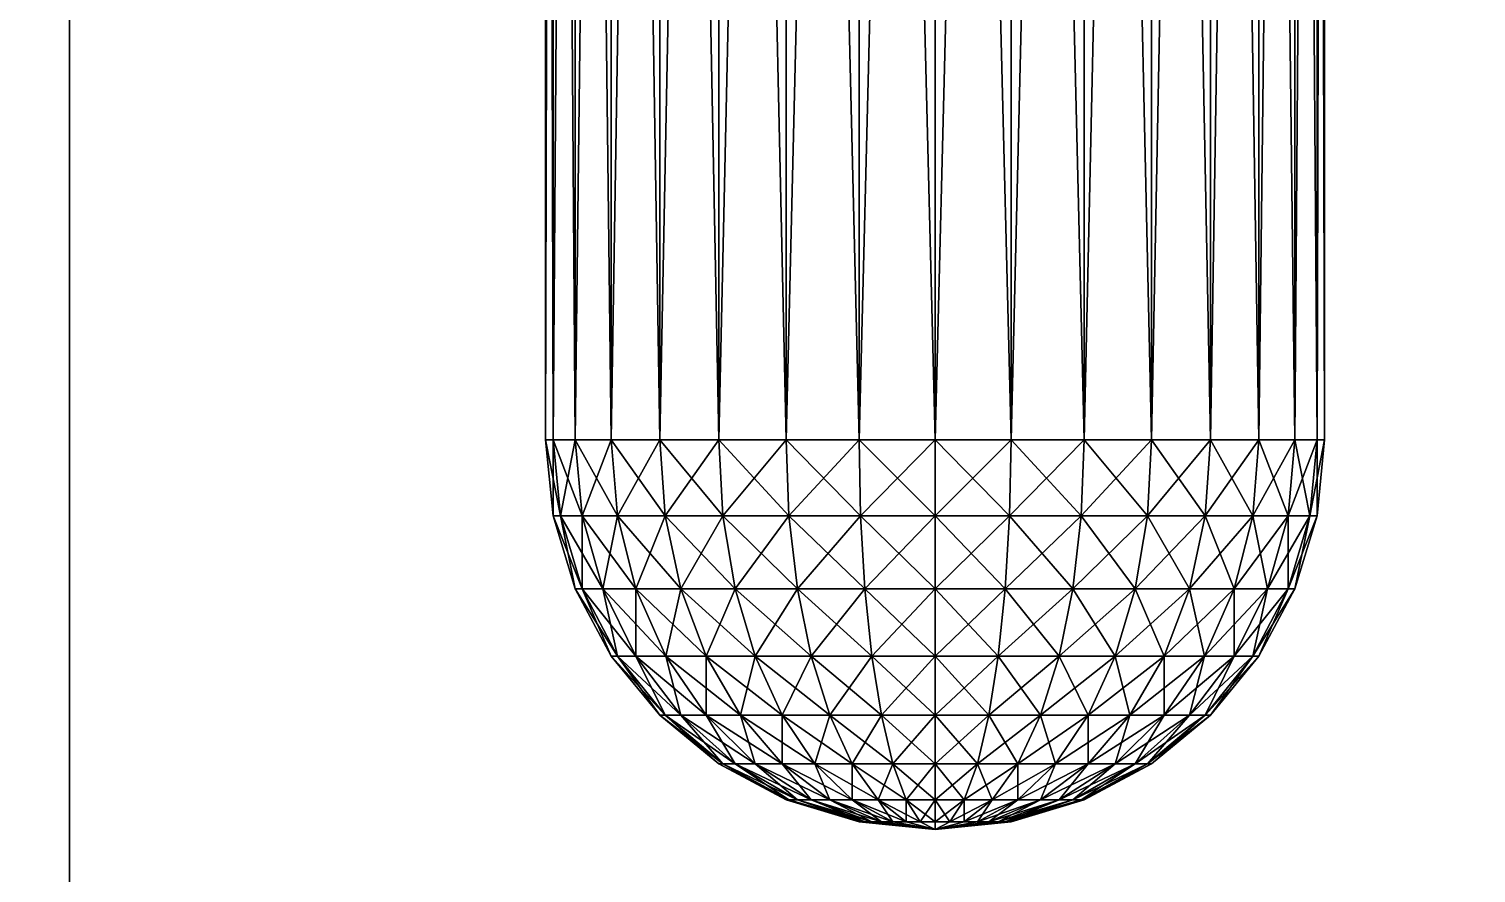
# Model space of a CAD drawing. Header units: millimetres. Extents: x -510 to 550, y -577 to 577.
# Drawn here: x -21.9 to 45, y 140 to 179 of the extents above; entities that cross this region are included whole.
import ezdxf

# ---------------------------------------------------------------- set-up
doc = ezdxf.new("R2010")
doc.units = ezdxf.units.MM
for name, color, linetype, true_color in [('base_visual_0', 7, 'Continuous', 0x5c6b75), ('base_visual_1', 7, 'Continuous', 0x5c6b75), ('base_visual_2', 7, 'Continuous', 0x1f2b36), ('structure_left_rocker_spindle', 7, 'Continuous', 0x5c6b75)]:
    doc.layers.add(name, color=color, linetype=linetype, true_color=true_color)

msp = doc.modelspace()

# ---------------------------------------------------------------- linework, layer by layer
at = {"layer": 'base_visual_0', "true_color": 0x5c6b75}
for points in [[(-85, -190, -160), (125, 190, -160), (125, -190, -160)], [(-85, -190, -160), (-85, 190, -160), (125, 190, -160)], [(-85, -190, -20), (125, -190, -20), (125, 190, -20)], [(-85, -190, -20), (125, 190, -20), (-85, 190, -20)]]:
    msp.add_3dface(points, dxfattribs=at)
at = {"layer": 'base_visual_1', "true_color": 0x5c6b75}
for points in [[(-110, -190, 10), (150, 190, 10), (150, -190, 10)], [(-110, -190, 10), (-110, 190, 10), (150, 190, 10)], [(-110, -190, 80), (150, -190, 80), (150, 190, 80)], [(-110, -190, 80), (150, 190, 80), (-110, 190, 80)]]:
    msp.add_3dface(points, dxfattribs=at)
at = {"layer": 'base_visual_2', "true_color": 0x1f2b36}
for points in [[(-20, -190, 80), (220, 190, 80), (220, -190, 80)], [(-20, -190, 80), (-20, 190, 80), (220, 190, 80)], [(-20, -190, 160), (220, -190, 160), (220, 190, 160)], [(-20, -190, 160), (220, 190, 160), (-20, 190, 160)], [(-20, 190, 80), (-20, -190, 80), (-20, -190, 160)], [(-20, 190, 80), (-20, -190, 160), (-20, 190, 160)]]:
    msp.add_3dface(points, dxfattribs=at)
at = {"layer": 'structure_left_rocker_spindle', "true_color": 0x5c6b75}
for points in [[(2.346, 300, 3.512), (2, 300), (2, 160)], [(2.346, 300, 3.512), (2, 160), (2.346, 160, 3.512)], [(2, 300), (2.346, 300, -3.512), (2.346, 160, -3.512)], [(2, 300), (2.346, 160, -3.512), (2, 160)], [(3.37, 300, 6.888), (2.346, 300, 3.512), (2.346, 160, 3.512)], [(3.37, 300, 6.888), (2.346, 160, 3.512), (3.37, 160, 6.888)], [(2.346, 300, -3.512), (3.37, 300, -6.888), (3.37, 160, -6.888)], [(2.346, 300, -3.512), (3.37, 160, -6.888), (2.346, 160, -3.512)], [(5.034, 300, 10), (3.37, 300, 6.888), (3.37, 160, 6.888)], [(5.034, 300, 10), (3.37, 160, 6.888), (5.034, 160, 10)], [(3.37, 300, -6.888), (5.034, 300, -10), (5.034, 160, -10)], [(3.37, 300, -6.888), (5.034, 160, -10), (3.37, 160, -6.888)], [(7.272, 300, 12.728), (5.034, 300, 10), (5.034, 160, 10)], [(7.272, 300, 12.728), (5.034, 160, 10), (7.272, 160, 12.728)], [(5.034, 300, -10), (7.272, 300, -12.728), (7.272, 160, -12.728)], [(5.034, 300, -10), (7.272, 160, -12.728), (5.034, 160, -10)], [(10, 300, 14.966), (7.272, 300, 12.728), (7.272, 160, 12.728)], [(10, 300, 14.966), (7.272, 160, 12.728), (10, 160, 14.966)], [(7.272, 300, -12.728), (10, 300, -14.966), (10, 160, -14.966)], [(7.272, 300, -12.728), (10, 160, -14.966), (7.272, 160, -12.728)], [(13.112, 300, 16.63), (10, 300, 14.966), (10, 160, 14.966)], [(13.112, 300, 16.63), (10, 160, 14.966), (13.112, 160, 16.63)], [(10, 300, -14.966), (13.112, 300, -16.63), (13.112, 160, -16.63)], [(10, 300, -14.966), (13.112, 160, -16.63), (10, 160, -14.966)], [(16.488, 300, 17.654), (13.112, 300, 16.63), (13.112, 160, 16.63)], [(16.488, 300, 17.654), (13.112, 160, 16.63), (16.488, 160, 17.654)], [(13.112, 300, -16.63), (16.488, 300, -17.654), (16.488, 160, -17.654)], [(13.112, 300, -16.63), (16.488, 160, -17.654), (13.112, 160, -16.63)], [(20, 300, 18), (16.488, 300, 17.654), (16.488, 160, 17.654)], [(20, 300, 18), (16.488, 160, 17.654), (20, 160, 18)], [(16.488, 300, -17.654), (20, 300, -18), (20, 160, -18)], [(16.488, 300, -17.654), (20, 160, -18), (16.488, 160, -17.654)], [(23.512, 300, 17.654), (20, 300, 18), (20, 160, 18)], [(23.512, 300, 17.654), (20, 160, 18), (23.512, 160, 17.654)], [(20, 300, -18), (23.512, 300, -17.654), (23.512, 160, -17.654)], [(20, 300, -18), (23.512, 160, -17.654), (20, 160, -18)], [(26.888, 300, 16.63), (23.512, 300, 17.654), (23.512, 160, 17.654)], [(26.888, 300, 16.63), (23.512, 160, 17.654), (26.888, 160, 16.63)], [(23.512, 300, -17.654), (26.888, 300, -16.63), (26.888, 160, -16.63)], [(23.512, 300, -17.654), (26.888, 160, -16.63), (23.512, 160, -17.654)], [(30, 300, 14.966), (26.888, 300, 16.63), (26.888, 160, 16.63)], [(30, 300, 14.966), (26.888, 160, 16.63), (30, 160, 14.966)], [(26.888, 300, -16.63), (30, 300, -14.966), (30, 160, -14.966)], [(26.888, 300, -16.63), (30, 160, -14.966), (26.888, 160, -16.63)], [(32.728, 300, 12.728), (30, 300, 14.966), (30, 160, 14.966)], [(32.728, 300, 12.728), (30, 160, 14.966), (32.728, 160, 12.728)], [(30, 300, -14.966), (32.728, 300, -12.728), (32.728, 160, -12.728)], [(30, 300, -14.966), (32.728, 160, -12.728), (30, 160, -14.966)], [(34.966, 300, 10), (32.728, 300, 12.728), (32.728, 160, 12.728)], [(34.966, 300, 10), (32.728, 160, 12.728), (34.966, 160, 10)], [(32.728, 300, -12.728), (34.966, 300, -10), (34.966, 160, -10)], [(32.728, 300, -12.728), (34.966, 160, -10), (32.728, 160, -12.728)], [(36.63, 300, 6.888), (34.966, 300, 10), (34.966, 160, 10)], [(36.63, 300, 6.888), (34.966, 160, 10), (36.63, 160, 6.888)], [(34.966, 300, -10), (36.63, 300, -6.888), (36.63, 160, -6.888)], [(34.966, 300, -10), (36.63, 160, -6.888), (34.966, 160, -10)], [(37.654, 300, 3.512), (36.63, 300, 6.888), (36.63, 160, 6.888)], [(37.654, 300, 3.512), (36.63, 160, 6.888), (37.654, 160, 3.512)], [(36.63, 300, -6.888), (37.654, 300, -3.512), (37.654, 160, -3.512)], [(36.63, 300, -6.888), (37.654, 160, -3.512), (36.63, 160, -6.888)], [(38, 300), (37.654, 300, 3.512), (37.654, 160, 3.512)], [(38, 300), (37.654, 160, 3.512), (38, 160)], [(37.654, 300, -3.512), (38, 300), (38, 160)], [(37.654, 300, -3.512), (38, 160), (37.654, 160, -3.512)], [(2.346, 160, 3.512), (2, 160), (2.346, 156.488)], [(2, 160), (2.346, 160, -3.512), (2.685, 156.488, -3.444)], [(2, 160), (2.685, 156.488, -3.444), (2.346, 156.488)], [(3.37, 160, 6.888), (2.346, 160, 3.512), (2.685, 156.488, 3.444)], [(2.346, 160, 3.512), (2.346, 156.488), (2.685, 156.488, 3.444)], [(2.346, 160, -3.512), (3.37, 160, -6.888), (3.69, 156.488, -6.756)], [(2.346, 160, -3.512), (3.69, 156.488, -6.756), (2.685, 156.488, -3.444)], [(3.37, 160, 6.888), (2.685, 156.488, 3.444), (3.69, 156.488, 6.756)], [(5.034, 160, 10), (3.37, 160, 6.888), (3.69, 156.488, 6.756)], [(3.37, 160, -6.888), (5.034, 160, -10), (5.321, 156.488, -9.808)], [(3.37, 160, -6.888), (5.321, 156.488, -9.808), (3.69, 156.488, -6.756)], [(5.034, 160, 10), (3.69, 156.488, 6.756), (5.321, 156.488, 9.808)], [(7.272, 160, 12.728), (5.034, 160, 10), (5.321, 156.488, 9.808)], [(5.034, 160, -10), (7.272, 160, -12.728), (7.517, 156.488, -12.483)], [(5.034, 160, -10), (7.517, 156.488, -12.483), (5.321, 156.488, -9.808)], [(7.272, 160, 12.728), (5.321, 156.488, 9.808), (7.517, 156.488, 12.483)], [(10, 160, 14.966), (7.272, 160, 12.728), (7.517, 156.488, 12.483)], [(7.272, 160, -12.728), (10, 160, -14.966), (10.192, 156.488, -14.679)], [(7.272, 160, -12.728), (10.192, 156.488, -14.679), (7.517, 156.488, -12.483)], [(10, 160, 14.966), (7.517, 156.488, 12.483), (10.192, 156.488, 14.679)], [(13.112, 160, 16.63), (10, 160, 14.966), (10.192, 156.488, 14.679)], [(10, 160, -14.966), (13.112, 160, -16.63), (13.244, 156.488, -16.31)], [(10, 160, -14.966), (13.244, 156.488, -16.31), (10.192, 156.488, -14.679)], [(13.112, 160, 16.63), (10.192, 156.488, 14.679), (13.244, 156.488, 16.31)], [(16.488, 160, 17.654), (13.112, 160, 16.63), (13.244, 156.488, 16.31)], [(13.112, 160, -16.63), (16.488, 160, -17.654), (16.556, 156.488, -17.315)], [(13.112, 160, -16.63), (16.556, 156.488, -17.315), (13.244, 156.488, -16.31)], [(16.488, 160, 17.654), (13.244, 156.488, 16.31), (16.556, 156.488, 17.315)], [(20, 160, 18), (16.488, 160, 17.654), (16.556, 156.488, 17.315)], [(16.488, 160, -17.654), (20, 160, -18), (20, 156.488, -17.654)], [(16.488, 160, -17.654), (20, 156.488, -17.654), (16.556, 156.488, -17.315)], [(20, 160, 18), (16.556, 156.488, 17.315), (20, 156.488, 17.654)], [(23.512, 160, 17.654), (20, 160, 18), (20, 156.488, 17.654)], [(23.512, 160, 17.654), (20, 156.488, 17.654), (23.444, 156.488, 17.315)], [(20, 160, -18), (23.512, 160, -17.654), (23.444, 156.488, -17.315)], [(20, 160, -18), (23.444, 156.488, -17.315), (20, 156.488, -17.654)], [(26.888, 160, 16.63), (23.512, 160, 17.654), (23.444, 156.488, 17.315)], [(26.888, 160, 16.63), (23.444, 156.488, 17.315), (26.756, 156.488, 16.31)], [(23.512, 160, -17.654), (26.756, 156.488, -16.31), (23.444, 156.488, -17.315)], [(23.512, 160, -17.654), (26.888, 160, -16.63), (26.756, 156.488, -16.31)], [(30, 160, 14.966), (26.888, 160, 16.63), (26.756, 156.488, 16.31)], [(30, 160, 14.966), (26.756, 156.488, 16.31), (29.808, 156.488, 14.679)], [(26.888, 160, -16.63), (29.808, 156.488, -14.679), (26.756, 156.488, -16.31)], [(26.888, 160, -16.63), (30, 160, -14.966), (29.808, 156.488, -14.679)], [(32.728, 160, 12.728), (30, 160, 14.966), (29.808, 156.488, 14.679)], [(32.728, 160, 12.728), (29.808, 156.488, 14.679), (32.483, 156.488, 12.483)], [(30, 160, -14.966), (32.483, 156.488, -12.483), (29.808, 156.488, -14.679)], [(30, 160, -14.966), (32.728, 160, -12.728), (32.483, 156.488, -12.483)], [(34.966, 160, 10), (32.728, 160, 12.728), (32.483, 156.488, 12.483)], [(34.966, 160, 10), (32.483, 156.488, 12.483), (34.679, 156.488, 9.808)], [(32.728, 160, -12.728), (34.679, 156.488, -9.808), (32.483, 156.488, -12.483)], [(32.728, 160, -12.728), (34.966, 160, -10), (34.679, 156.488, -9.808)], [(36.63, 160, 6.888), (34.966, 160, 10), (34.679, 156.488, 9.808)], [(36.63, 160, 6.888), (34.679, 156.488, 9.808), (36.31, 156.488, 6.756)], [(34.966, 160, -10), (36.31, 156.488, -6.756), (34.679, 156.488, -9.808)], [(34.966, 160, -10), (36.63, 160, -6.888), (36.31, 156.488, -6.756)], [(37.654, 160, 3.512), (36.63, 160, 6.888), (36.31, 156.488, 6.756)], [(37.654, 160, 3.512), (36.31, 156.488, 6.756), (37.315, 156.488, 3.444)], [(36.63, 160, -6.888), (37.315, 156.488, -3.444), (36.31, 156.488, -6.756)], [(36.63, 160, -6.888), (37.654, 160, -3.512), (37.315, 156.488, -3.444)], [(38, 160), (37.654, 160, 3.512), (37.315, 156.488, 3.444)], [(38, 160), (37.315, 156.488, 3.444), (37.654, 156.488)], [(37.654, 160, -3.512), (37.654, 156.488), (37.315, 156.488, -3.444)], [(37.654, 160, -3.512), (38, 160), (37.654, 156.488)], [(2.685, 156.488, 3.444), (2.346, 156.488), (3.37, 153.112)], [(2.346, 156.488), (2.685, 156.488, -3.444), (3.69, 153.112, -3.244)], [(2.346, 156.488), (3.69, 153.112, -3.244), (3.37, 153.112)], [(3.69, 156.488, 6.756), (2.685, 156.488, 3.444), (3.69, 153.112, 3.244)], [(2.685, 156.488, 3.444), (3.37, 153.112), (3.69, 153.112, 3.244)], [(2.685, 156.488, -3.444), (3.69, 156.488, -6.756), (4.636, 153.112, -6.364)], [(2.685, 156.488, -3.444), (4.636, 153.112, -6.364), (3.69, 153.112, -3.244)], [(5.321, 156.488, 9.808), (3.69, 156.488, 6.756), (4.636, 153.112, 6.364)], [(3.69, 156.488, 6.756), (3.69, 153.112, 3.244), (4.636, 153.112, 6.364)], [(3.69, 156.488, -6.756), (5.321, 156.488, -9.808), (6.173, 153.112, -9.239)], [(3.69, 156.488, -6.756), (6.173, 153.112, -9.239), (4.636, 153.112, -6.364)], [(5.321, 156.488, 9.808), (4.636, 153.112, 6.364), (6.173, 153.112, 9.239)], [(7.517, 156.488, 12.483), (5.321, 156.488, 9.808), (6.173, 153.112, 9.239)], [(5.321, 156.488, -9.808), (7.517, 156.488, -12.483), (8.241, 153.112, -11.759)], [(5.321, 156.488, -9.808), (8.241, 153.112, -11.759), (6.173, 153.112, -9.239)], [(7.517, 156.488, 12.483), (6.173, 153.112, 9.239), (8.241, 153.112, 11.759)], [(10.192, 156.488, 14.679), (7.517, 156.488, 12.483), (8.241, 153.112, 11.759)], [(7.517, 156.488, -12.483), (10.192, 156.488, -14.679), (10.761, 153.112, -13.827)], [(7.517, 156.488, -12.483), (10.761, 153.112, -13.827), (8.241, 153.112, -11.759)], [(10.192, 156.488, 14.679), (8.241, 153.112, 11.759), (10.761, 153.112, 13.827)], [(13.244, 156.488, 16.31), (10.192, 156.488, 14.679), (10.761, 153.112, 13.827)], [(10.192, 156.488, -14.679), (13.244, 156.488, -16.31), (13.636, 153.112, -15.364)], [(10.192, 156.488, -14.679), (13.636, 153.112, -15.364), (10.761, 153.112, -13.827)], [(13.244, 156.488, 16.31), (10.761, 153.112, 13.827), (13.636, 153.112, 15.364)], [(16.556, 156.488, 17.315), (13.244, 156.488, 16.31), (13.636, 153.112, 15.364)], [(13.244, 156.488, -16.31), (16.556, 156.488, -17.315), (16.756, 153.112, -16.31)], [(13.244, 156.488, -16.31), (16.756, 153.112, -16.31), (13.636, 153.112, -15.364)], [(16.556, 156.488, 17.315), (13.636, 153.112, 15.364), (16.756, 153.112, 16.31)], [(20, 156.488, 17.654), (16.556, 156.488, 17.315), (16.756, 153.112, 16.31)], [(16.556, 156.488, -17.315), (20, 156.488, -17.654), (20, 153.112, -16.63)], [(16.556, 156.488, -17.315), (20, 153.112, -16.63), (16.756, 153.112, -16.31)], [(20, 156.488, 17.654), (16.756, 153.112, 16.31), (20, 153.112, 16.63)], [(23.444, 156.488, 17.315), (20, 156.488, 17.654), (20, 153.112, 16.63)], [(23.444, 156.488, 17.315), (20, 153.112, 16.63), (23.244, 153.112, 16.31)], [(20, 156.488, -17.654), (23.444, 156.488, -17.315), (23.244, 153.112, -16.31)], [(20, 156.488, -17.654), (23.244, 153.112, -16.31), (20, 153.112, -16.63)], [(26.756, 156.488, 16.31), (23.444, 156.488, 17.315), (23.244, 153.112, 16.31)], [(26.756, 156.488, 16.31), (23.244, 153.112, 16.31), (26.364, 153.112, 15.364)], [(23.444, 156.488, -17.315), (26.364, 153.112, -15.364), (23.244, 153.112, -16.31)], [(23.444, 156.488, -17.315), (26.756, 156.488, -16.31), (26.364, 153.112, -15.364)], [(29.808, 156.488, 14.679), (26.756, 156.488, 16.31), (26.364, 153.112, 15.364)], [(29.808, 156.488, 14.679), (26.364, 153.112, 15.364), (29.239, 153.112, 13.827)], [(26.756, 156.488, -16.31), (29.239, 153.112, -13.827), (26.364, 153.112, -15.364)], [(26.756, 156.488, -16.31), (29.808, 156.488, -14.679), (29.239, 153.112, -13.827)], [(32.483, 156.488, 12.483), (29.808, 156.488, 14.679), (29.239, 153.112, 13.827)], [(32.483, 156.488, 12.483), (29.239, 153.112, 13.827), (31.759, 153.112, 11.759)], [(29.808, 156.488, -14.679), (31.759, 153.112, -11.759), (29.239, 153.112, -13.827)], [(29.808, 156.488, -14.679), (32.483, 156.488, -12.483), (31.759, 153.112, -11.759)], [(34.679, 156.488, 9.808), (32.483, 156.488, 12.483), (31.759, 153.112, 11.759)], [(34.679, 156.488, 9.808), (31.759, 153.112, 11.759), (33.827, 153.112, 9.239)], [(32.483, 156.488, -12.483), (33.827, 153.112, -9.239), (31.759, 153.112, -11.759)], [(32.483, 156.488, -12.483), (34.679, 156.488, -9.808), (33.827, 153.112, -9.239)], [(36.31, 156.488, 6.756), (34.679, 156.488, 9.808), (33.827, 153.112, 9.239)], [(36.31, 156.488, 6.756), (33.827, 153.112, 9.239), (35.364, 153.112, 6.364)], [(34.679, 156.488, -9.808), (35.364, 153.112, -6.364), (33.827, 153.112, -9.239)], [(34.679, 156.488, -9.808), (36.31, 156.488, -6.756), (35.364, 153.112, -6.364)], [(37.315, 156.488, 3.444), (36.31, 156.488, 6.756), (35.364, 153.112, 6.364)], [(37.315, 156.488, 3.444), (35.364, 153.112, 6.364), (36.31, 153.112, 3.244)], [(36.31, 156.488, -6.756), (36.31, 153.112, -3.244), (35.364, 153.112, -6.364)], [(37.654, 156.488), (37.315, 156.488, 3.444), (36.31, 153.112, 3.244)], [(37.654, 156.488), (36.31, 153.112, 3.244), (36.63, 153.112)], [(36.31, 156.488, -6.756), (37.315, 156.488, -3.444), (36.31, 153.112, -3.244)], [(37.315, 156.488, -3.444), (36.63, 153.112), (36.31, 153.112, -3.244)], [(37.315, 156.488, -3.444), (37.654, 156.488), (36.63, 153.112)], [(3.69, 153.112, 3.244), (3.37, 153.112), (5.034, 150)], [(3.37, 153.112), (3.69, 153.112, -3.244), (5.321, 150, -2.92)], [(3.37, 153.112), (5.321, 150, -2.92), (5.034, 150)], [(4.636, 153.112, 6.364), (3.69, 153.112, 3.244), (5.321, 150, 2.92)], [(3.69, 153.112, 3.244), (5.034, 150), (5.321, 150, 2.92)], [(3.69, 153.112, -3.244), (4.636, 153.112, -6.364), (6.173, 150, -5.727)], [(3.69, 153.112, -3.244), (6.173, 150, -5.727), (5.321, 150, -2.92)], [(6.173, 153.112, 9.239), (4.636, 153.112, 6.364), (6.173, 150, 5.727)], [(4.636, 153.112, 6.364), (5.321, 150, 2.92), (6.173, 150, 5.727)], [(4.636, 153.112, -6.364), (6.173, 153.112, -9.239), (7.556, 150, -8.315)], [(4.636, 153.112, -6.364), (7.556, 150, -8.315), (6.173, 150, -5.727)], [(8.241, 153.112, 11.759), (6.173, 153.112, 9.239), (7.556, 150, 8.315)], [(6.173, 153.112, 9.239), (6.173, 150, 5.727), (7.556, 150, 8.315)], [(6.173, 153.112, -9.239), (8.241, 153.112, -11.759), (9.417, 150, -10.583)], [(6.173, 153.112, -9.239), (9.417, 150, -10.583), (7.556, 150, -8.315)], [(8.241, 153.112, 11.759), (7.556, 150, 8.315), (9.417, 150, 10.583)], [(10.761, 153.112, 13.827), (8.241, 153.112, 11.759), (9.417, 150, 10.583)], [(8.241, 153.112, -11.759), (10.761, 153.112, -13.827), (11.685, 150, -12.444)], [(8.241, 153.112, -11.759), (11.685, 150, -12.444), (9.417, 150, -10.583)], [(10.761, 153.112, 13.827), (9.417, 150, 10.583), (11.685, 150, 12.444)], [(13.636, 153.112, 15.364), (10.761, 153.112, 13.827), (11.685, 150, 12.444)], [(10.761, 153.112, -13.827), (13.636, 153.112, -15.364), (14.273, 150, -13.827)], [(10.761, 153.112, -13.827), (14.273, 150, -13.827), (11.685, 150, -12.444)], [(13.636, 153.112, 15.364), (11.685, 150, 12.444), (14.273, 150, 13.827)], [(16.756, 153.112, 16.31), (13.636, 153.112, 15.364), (14.273, 150, 13.827)], [(13.636, 153.112, -15.364), (16.756, 153.112, -16.31), (17.08, 150, -14.679)], [(13.636, 153.112, -15.364), (17.08, 150, -14.679), (14.273, 150, -13.827)], [(16.756, 153.112, 16.31), (14.273, 150, 13.827), (17.08, 150, 14.679)], [(20, 153.112, 16.63), (16.756, 153.112, 16.31), (17.08, 150, 14.679)], [(16.756, 153.112, -16.31), (20, 153.112, -16.63), (20, 150, -14.966)], [(16.756, 153.112, -16.31), (20, 150, -14.966), (17.08, 150, -14.679)], [(20, 153.112, 16.63), (17.08, 150, 14.679), (20, 150, 14.966)], [(23.244, 153.112, 16.31), (20, 153.112, 16.63), (20, 150, 14.966)], [(23.244, 153.112, 16.31), (20, 150, 14.966), (22.92, 150, 14.679)], [(20, 153.112, -16.63), (23.244, 153.112, -16.31), (22.92, 150, -14.679)], [(20, 153.112, -16.63), (22.92, 150, -14.679), (20, 150, -14.966)], [(26.364, 153.112, 15.364), (23.244, 153.112, 16.31), (22.92, 150, 14.679)], [(26.364, 153.112, 15.364), (22.92, 150, 14.679), (25.727, 150, 13.827)], [(23.244, 153.112, -16.31), (25.727, 150, -13.827), (22.92, 150, -14.679)], [(23.244, 153.112, -16.31), (26.364, 153.112, -15.364), (25.727, 150, -13.827)], [(29.239, 153.112, 13.827), (26.364, 153.112, 15.364), (25.727, 150, 13.827)], [(29.239, 153.112, 13.827), (25.727, 150, 13.827), (28.315, 150, 12.444)], [(26.364, 153.112, -15.364), (28.315, 150, -12.444), (25.727, 150, -13.827)], [(26.364, 153.112, -15.364), (29.239, 153.112, -13.827), (28.315, 150, -12.444)], [(31.759, 153.112, 11.759), (29.239, 153.112, 13.827), (28.315, 150, 12.444)], [(31.759, 153.112, 11.759), (28.315, 150, 12.444), (30.583, 150, 10.583)], [(29.239, 153.112, -13.827), (30.583, 150, -10.583), (28.315, 150, -12.444)], [(29.239, 153.112, -13.827), (31.759, 153.112, -11.759), (30.583, 150, -10.583)], [(33.827, 153.112, 9.239), (31.759, 153.112, 11.759), (30.583, 150, 10.583)], [(33.827, 153.112, 9.239), (30.583, 150, 10.583), (32.444, 150, 8.315)], [(31.759, 153.112, -11.759), (32.444, 150, -8.315), (30.583, 150, -10.583)], [(31.759, 153.112, -11.759), (33.827, 153.112, -9.239), (32.444, 150, -8.315)], [(35.364, 153.112, 6.364), (33.827, 153.112, 9.239), (32.444, 150, 8.315)], [(35.364, 153.112, 6.364), (32.444, 150, 8.315), (33.827, 150, 5.727)], [(33.827, 153.112, -9.239), (33.827, 150, -5.727), (32.444, 150, -8.315)], [(36.31, 153.112, 3.244), (35.364, 153.112, 6.364), (33.827, 150, 5.727)], [(36.31, 153.112, 3.244), (33.827, 150, 5.727), (34.679, 150, 2.92)], [(33.827, 153.112, -9.239), (35.364, 153.112, -6.364), (33.827, 150, -5.727)], [(35.364, 153.112, -6.364), (34.679, 150, -2.92), (33.827, 150, -5.727)], [(36.63, 153.112), (36.31, 153.112, 3.244), (34.679, 150, 2.92)], [(36.63, 153.112), (34.679, 150, 2.92), (34.966, 150)], [(35.364, 153.112, -6.364), (36.31, 153.112, -3.244), (34.679, 150, -2.92)], [(36.31, 153.112, -3.244), (34.966, 150), (34.679, 150, -2.92)], [(36.31, 153.112, -3.244), (36.63, 153.112), (34.966, 150)], [(5.321, 150, 2.92), (5.034, 150), (7.272, 147.272)], [(5.034, 150), (5.321, 150, -2.92), (7.517, 147.272, -2.483)], [(5.034, 150), (7.517, 147.272, -2.483), (7.272, 147.272)], [(6.173, 150, 5.727), (5.321, 150, 2.92), (7.517, 147.272, 2.483)], [(5.321, 150, 2.92), (7.272, 147.272), (7.517, 147.272, 2.483)], [(5.321, 150, -2.92), (6.173, 150, -5.727), (8.241, 147.272, -4.871)], [(5.321, 150, -2.92), (8.241, 147.272, -4.871), (7.517, 147.272, -2.483)], [(7.556, 150, 8.315), (6.173, 150, 5.727), (8.241, 147.272, 4.871)], [(6.173, 150, 5.727), (7.517, 147.272, 2.483), (8.241, 147.272, 4.871)], [(6.173, 150, -5.727), (7.556, 150, -8.315), (9.417, 147.272, -7.071)], [(6.173, 150, -5.727), (9.417, 147.272, -7.071), (8.241, 147.272, -4.871)], [(9.417, 150, 10.583), (7.556, 150, 8.315), (9.417, 147.272, 7.071)], [(7.556, 150, 8.315), (8.241, 147.272, 4.871), (9.417, 147.272, 7.071)], [(7.556, 150, -8.315), (9.417, 150, -10.583), (11, 147.272, -9)], [(7.556, 150, -8.315), (11, 147.272, -9), (9.417, 147.272, -7.071)], [(11.685, 150, 12.444), (9.417, 150, 10.583), (11, 147.272, 9)], [(9.417, 150, 10.583), (9.417, 147.272, 7.071), (11, 147.272, 9)], [(9.417, 150, -10.583), (11.685, 150, -12.444), (12.929, 147.272, -10.583)], [(9.417, 150, -10.583), (12.929, 147.272, -10.583), (11, 147.272, -9)], [(11.685, 150, 12.444), (11, 147.272, 9), (12.929, 147.272, 10.583)], [(14.273, 150, 13.827), (11.685, 150, 12.444), (12.929, 147.272, 10.583)], [(11.685, 150, -12.444), (14.273, 150, -13.827), (15.129, 147.272, -11.759)], [(11.685, 150, -12.444), (15.129, 147.272, -11.759), (12.929, 147.272, -10.583)], [(14.273, 150, 13.827), (12.929, 147.272, 10.583), (15.129, 147.272, 11.759)], [(17.08, 150, 14.679), (14.273, 150, 13.827), (15.129, 147.272, 11.759)], [(14.273, 150, -13.827), (17.08, 150, -14.679), (17.517, 147.272, -12.483)], [(14.273, 150, -13.827), (17.517, 147.272, -12.483), (15.129, 147.272, -11.759)], [(17.08, 150, 14.679), (15.129, 147.272, 11.759), (17.517, 147.272, 12.483)], [(20, 150, 14.966), (17.08, 150, 14.679), (17.517, 147.272, 12.483)], [(17.08, 150, -14.679), (20, 150, -14.966), (20, 147.272, -12.728)], [(17.08, 150, -14.679), (20, 147.272, -12.728), (17.517, 147.272, -12.483)], [(20, 150, 14.966), (17.517, 147.272, 12.483), (20, 147.272, 12.728)], [(22.92, 150, 14.679), (20, 150, 14.966), (20, 147.272, 12.728)], [(22.92, 150, 14.679), (20, 147.272, 12.728), (22.483, 147.272, 12.483)], [(20, 150, -14.966), (22.92, 150, -14.679), (22.483, 147.272, -12.483)], [(20, 150, -14.966), (22.483, 147.272, -12.483), (20, 147.272, -12.728)], [(25.727, 150, 13.827), (22.92, 150, 14.679), (22.483, 147.272, 12.483)], [(25.727, 150, 13.827), (22.483, 147.272, 12.483), (24.871, 147.272, 11.759)], [(22.92, 150, -14.679), (24.871, 147.272, -11.759), (22.483, 147.272, -12.483)], [(22.92, 150, -14.679), (25.727, 150, -13.827), (24.871, 147.272, -11.759)], [(28.315, 150, 12.444), (25.727, 150, 13.827), (24.871, 147.272, 11.759)], [(28.315, 150, 12.444), (24.871, 147.272, 11.759), (27.071, 147.272, 10.583)], [(25.727, 150, -13.827), (27.071, 147.272, -10.583), (24.871, 147.272, -11.759)], [(25.727, 150, -13.827), (28.315, 150, -12.444), (27.071, 147.272, -10.583)], [(30.583, 150, 10.583), (28.315, 150, 12.444), (27.071, 147.272, 10.583)], [(30.583, 150, 10.583), (27.071, 147.272, 10.583), (29, 147.272, 9)], [(28.315, 150, -12.444), (29, 147.272, -9), (27.071, 147.272, -10.583)], [(28.315, 150, -12.444), (30.583, 150, -10.583), (29, 147.272, -9)], [(32.444, 150, 8.315), (30.583, 150, 10.583), (29, 147.272, 9)], [(32.444, 150, 8.315), (29, 147.272, 9), (30.583, 147.272, 7.071)], [(30.583, 150, -10.583), (30.583, 147.272, -7.071), (29, 147.272, -9)], [(33.827, 150, 5.727), (32.444, 150, 8.315), (30.583, 147.272, 7.071)], [(33.827, 150, 5.727), (30.583, 147.272, 7.071), (31.759, 147.272, 4.871)], [(30.583, 150, -10.583), (32.444, 150, -8.315), (30.583, 147.272, -7.071)], [(32.444, 150, -8.315), (31.759, 147.272, -4.871), (30.583, 147.272, -7.071)], [(34.679, 150, 2.92), (33.827, 150, 5.727), (31.759, 147.272, 4.871)], [(34.679, 150, 2.92), (31.759, 147.272, 4.871), (32.483, 147.272, 2.483)], [(32.444, 150, -8.315), (33.827, 150, -5.727), (31.759, 147.272, -4.871)], [(33.827, 150, -5.727), (32.483, 147.272, -2.483), (31.759, 147.272, -4.871)], [(34.966, 150), (34.679, 150, 2.92), (32.483, 147.272, 2.483)], [(34.966, 150), (32.483, 147.272, 2.483), (32.728, 147.272)], [(33.827, 150, -5.727), (34.679, 150, -2.92), (32.483, 147.272, -2.483)], [(34.679, 150, -2.92), (32.728, 147.272), (32.483, 147.272, -2.483)], [(34.679, 150, -2.92), (34.966, 150), (32.728, 147.272)], [(7.517, 147.272, 2.483), (7.272, 147.272), (10, 145.034)], [(7.272, 147.272), (7.517, 147.272, -2.483), (10.192, 145.034, -1.951)], [(7.272, 147.272), (10.192, 145.034, -1.951), (10, 145.034)], [(8.241, 147.272, 4.871), (7.517, 147.272, 2.483), (10.192, 145.034, 1.951)], [(7.517, 147.272, 2.483), (10, 145.034), (10.192, 145.034, 1.951)], [(7.517, 147.272, -2.483), (8.241, 147.272, -4.871), (10.761, 145.034, -3.827)], [(7.517, 147.272, -2.483), (10.761, 145.034, -3.827), (10.192, 145.034, -1.951)], [(9.417, 147.272, 7.071), (8.241, 147.272, 4.871), (10.761, 145.034, 3.827)], [(8.241, 147.272, 4.871), (10.192, 145.034, 1.951), (10.761, 145.034, 3.827)], [(8.241, 147.272, -4.871), (9.417, 147.272, -7.071), (11.685, 145.034, -5.556)], [(8.241, 147.272, -4.871), (11.685, 145.034, -5.556), (10.761, 145.034, -3.827)], [(11, 147.272, 9), (9.417, 147.272, 7.071), (11.685, 145.034, 5.556)], [(9.417, 147.272, 7.071), (10.761, 145.034, 3.827), (11.685, 145.034, 5.556)], [(9.417, 147.272, -7.071), (11, 147.272, -9), (12.929, 145.034, -7.071)], [(9.417, 147.272, -7.071), (12.929, 145.034, -7.071), (11.685, 145.034, -5.556)], [(12.929, 147.272, 10.583), (11, 147.272, 9), (12.929, 145.034, 7.071)], [(11, 147.272, 9), (11.685, 145.034, 5.556), (12.929, 145.034, 7.071)], [(11, 147.272, -9), (12.929, 147.272, -10.583), (14.444, 145.034, -8.315)], [(11, 147.272, -9), (14.444, 145.034, -8.315), (12.929, 145.034, -7.071)], [(15.129, 147.272, 11.759), (12.929, 147.272, 10.583), (14.444, 145.034, 8.315)], [(12.929, 147.272, 10.583), (12.929, 145.034, 7.071), (14.444, 145.034, 8.315)], [(12.929, 147.272, -10.583), (15.129, 147.272, -11.759), (16.173, 145.034, -9.239)], [(12.929, 147.272, -10.583), (16.173, 145.034, -9.239), (14.444, 145.034, -8.315)], [(15.129, 147.272, 11.759), (14.444, 145.034, 8.315), (16.173, 145.034, 9.239)], [(17.517, 147.272, 12.483), (15.129, 147.272, 11.759), (16.173, 145.034, 9.239)], [(15.129, 147.272, -11.759), (17.517, 147.272, -12.483), (18.049, 145.034, -9.808)], [(15.129, 147.272, -11.759), (18.049, 145.034, -9.808), (16.173, 145.034, -9.239)], [(17.517, 147.272, 12.483), (16.173, 145.034, 9.239), (18.049, 145.034, 9.808)], [(20, 147.272, 12.728), (17.517, 147.272, 12.483), (18.049, 145.034, 9.808)], [(17.517, 147.272, -12.483), (20, 147.272, -12.728), (20, 145.034, -10)], [(17.517, 147.272, -12.483), (20, 145.034, -10), (18.049, 145.034, -9.808)], [(20, 147.272, 12.728), (18.049, 145.034, 9.808), (20, 145.034, 10)], [(22.483, 147.272, 12.483), (20, 147.272, 12.728), (20, 145.034, 10)], [(22.483, 147.272, 12.483), (20, 145.034, 10), (21.951, 145.034, 9.808)], [(20, 147.272, -12.728), (22.483, 147.272, -12.483), (21.951, 145.034, -9.808)], [(20, 147.272, -12.728), (21.951, 145.034, -9.808), (20, 145.034, -10)], [(24.871, 147.272, 11.759), (22.483, 147.272, 12.483), (21.951, 145.034, 9.808)], [(24.871, 147.272, 11.759), (21.951, 145.034, 9.808), (23.827, 145.034, 9.239)], [(22.483, 147.272, -12.483), (23.827, 145.034, -9.239), (21.951, 145.034, -9.808)], [(22.483, 147.272, -12.483), (24.871, 147.272, -11.759), (23.827, 145.034, -9.239)], [(27.071, 147.272, 10.583), (24.871, 147.272, 11.759), (23.827, 145.034, 9.239)], [(27.071, 147.272, 10.583), (23.827, 145.034, 9.239), (25.556, 145.034, 8.315)], [(24.871, 147.272, -11.759), (25.556, 145.034, -8.315), (23.827, 145.034, -9.239)], [(24.871, 147.272, -11.759), (27.071, 147.272, -10.583), (25.556, 145.034, -8.315)], [(29, 147.272, 9), (27.071, 147.272, 10.583), (25.556, 145.034, 8.315)], [(29, 147.272, 9), (25.556, 145.034, 8.315), (27.071, 145.034, 7.071)], [(27.071, 147.272, -10.583), (27.071, 145.034, -7.071), (25.556, 145.034, -8.315)], [(30.583, 147.272, 7.071), (29, 147.272, 9), (27.071, 145.034, 7.071)], [(30.583, 147.272, 7.071), (27.071, 145.034, 7.071), (28.315, 145.034, 5.556)], [(27.071, 147.272, -10.583), (29, 147.272, -9), (27.071, 145.034, -7.071)], [(29, 147.272, -9), (28.315, 145.034, -5.556), (27.071, 145.034, -7.071)], [(31.759, 147.272, 4.871), (30.583, 147.272, 7.071), (28.315, 145.034, 5.556)], [(31.759, 147.272, 4.871), (28.315, 145.034, 5.556), (29.239, 145.034, 3.827)], [(29, 147.272, -9), (30.583, 147.272, -7.071), (28.315, 145.034, -5.556)], [(30.583, 147.272, -7.071), (29.239, 145.034, -3.827), (28.315, 145.034, -5.556)], [(32.483, 147.272, 2.483), (31.759, 147.272, 4.871), (29.239, 145.034, 3.827)], [(32.483, 147.272, 2.483), (29.239, 145.034, 3.827), (29.808, 145.034, 1.951)], [(30.583, 147.272, -7.071), (31.759, 147.272, -4.871), (29.239, 145.034, -3.827)], [(31.759, 147.272, -4.871), (29.808, 145.034, -1.951), (29.239, 145.034, -3.827)], [(32.728, 147.272), (32.483, 147.272, 2.483), (29.808, 145.034, 1.951)], [(32.728, 147.272), (29.808, 145.034, 1.951), (30, 145.034)], [(31.759, 147.272, -4.871), (32.483, 147.272, -2.483), (29.808, 145.034, -1.951)], [(32.483, 147.272, -2.483), (30, 145.034), (29.808, 145.034, -1.951)], [(32.483, 147.272, -2.483), (32.728, 147.272), (30, 145.034)], [(10.192, 145.034, 1.951), (10, 145.034), (13.112, 143.37)], [(10, 145.034), (10.192, 145.034, -1.951), (13.244, 143.37, -1.344)], [(10, 145.034), (13.244, 143.37, -1.344), (13.112, 143.37)], [(10.761, 145.034, 3.827), (10.192, 145.034, 1.951), (13.244, 143.37, 1.344)], [(10.192, 145.034, 1.951), (13.112, 143.37), (13.244, 143.37, 1.344)], [(10.192, 145.034, -1.951), (10.761, 145.034, -3.827), (13.636, 143.37, -2.636)], [(10.192, 145.034, -1.951), (13.636, 143.37, -2.636), (13.244, 143.37, -1.344)], [(11.685, 145.034, 5.556), (10.761, 145.034, 3.827), (13.636, 143.37, 2.636)], [(10.761, 145.034, 3.827), (13.244, 143.37, 1.344), (13.636, 143.37, 2.636)], [(10.761, 145.034, -3.827), (11.685, 145.034, -5.556), (14.273, 143.37, -3.827)], [(10.761, 145.034, -3.827), (14.273, 143.37, -3.827), (13.636, 143.37, -2.636)], [(12.929, 145.034, 7.071), (11.685, 145.034, 5.556), (14.273, 143.37, 3.827)], [(11.685, 145.034, 5.556), (13.636, 143.37, 2.636), (14.273, 143.37, 3.827)], [(11.685, 145.034, -5.556), (12.929, 145.034, -7.071), (15.129, 143.37, -4.871)], [(11.685, 145.034, -5.556), (15.129, 143.37, -4.871), (14.273, 143.37, -3.827)], [(14.444, 145.034, 8.315), (12.929, 145.034, 7.071), (15.129, 143.37, 4.871)], [(12.929, 145.034, 7.071), (14.273, 143.37, 3.827), (15.129, 143.37, 4.871)], [(12.929, 145.034, -7.071), (14.444, 145.034, -8.315), (16.173, 143.37, -5.727)], [(12.929, 145.034, -7.071), (16.173, 143.37, -5.727), (15.129, 143.37, -4.871)], [(16.173, 145.034, 9.239), (14.444, 145.034, 8.315), (16.173, 143.37, 5.727)], [(14.444, 145.034, 8.315), (15.129, 143.37, 4.871), (16.173, 143.37, 5.727)], [(14.444, 145.034, -8.315), (16.173, 145.034, -9.239), (17.364, 143.37, -6.364)], [(14.444, 145.034, -8.315), (17.364, 143.37, -6.364), (16.173, 143.37, -5.727)], [(18.049, 145.034, 9.808), (16.173, 145.034, 9.239), (17.364, 143.37, 6.364)], [(16.173, 145.034, 9.239), (16.173, 143.37, 5.727), (17.364, 143.37, 6.364)], [(16.173, 145.034, -9.239), (18.049, 145.034, -9.808), (18.656, 143.37, -6.756)], [(16.173, 145.034, -9.239), (18.656, 143.37, -6.756), (17.364, 143.37, -6.364)], [(18.049, 145.034, 9.808), (17.364, 143.37, 6.364), (18.656, 143.37, 6.756)], [(20, 145.034, 10), (18.049, 145.034, 9.808), (18.656, 143.37, 6.756)], [(18.049, 145.034, -9.808), (20, 145.034, -10), (20, 143.37, -6.888)], [(18.049, 145.034, -9.808), (20, 143.37, -6.888), (18.656, 143.37, -6.756)], [(20, 145.034, 10), (18.656, 143.37, 6.756), (20, 143.37, 6.888)], [(21.951, 145.034, 9.808), (20, 145.034, 10), (20, 143.37, 6.888)], [(21.951, 145.034, 9.808), (20, 143.37, 6.888), (21.344, 143.37, 6.756)], [(20, 145.034, -10), (21.951, 145.034, -9.808), (21.344, 143.37, -6.756)], [(20, 145.034, -10), (21.344, 143.37, -6.756), (20, 143.37, -6.888)], [(23.827, 145.034, 9.239), (21.951, 145.034, 9.808), (21.344, 143.37, 6.756)], [(23.827, 145.034, 9.239), (21.344, 143.37, 6.756), (22.636, 143.37, 6.364)], [(21.951, 145.034, -9.808), (22.636, 143.37, -6.364), (21.344, 143.37, -6.756)], [(21.951, 145.034, -9.808), (23.827, 145.034, -9.239), (22.636, 143.37, -6.364)], [(25.556, 145.034, 8.315), (23.827, 145.034, 9.239), (22.636, 143.37, 6.364)], [(25.556, 145.034, 8.315), (22.636, 143.37, 6.364), (23.827, 143.37, 5.727)], [(23.827, 145.034, -9.239), (23.827, 143.37, -5.727), (22.636, 143.37, -6.364)], [(27.071, 145.034, 7.071), (25.556, 145.034, 8.315), (23.827, 143.37, 5.727)], [(27.071, 145.034, 7.071), (23.827, 143.37, 5.727), (24.871, 143.37, 4.871)], [(23.827, 145.034, -9.239), (25.556, 145.034, -8.315), (23.827, 143.37, -5.727)], [(25.556, 145.034, -8.315), (24.871, 143.37, -4.871), (23.827, 143.37, -5.727)], [(28.315, 145.034, 5.556), (27.071, 145.034, 7.071), (24.871, 143.37, 4.871)], [(28.315, 145.034, 5.556), (24.871, 143.37, 4.871), (25.727, 143.37, 3.827)], [(25.556, 145.034, -8.315), (27.071, 145.034, -7.071), (24.871, 143.37, -4.871)], [(27.071, 145.034, -7.071), (25.727, 143.37, -3.827), (24.871, 143.37, -4.871)], [(29.239, 145.034, 3.827), (28.315, 145.034, 5.556), (25.727, 143.37, 3.827)], [(29.239, 145.034, 3.827), (25.727, 143.37, 3.827), (26.364, 143.37, 2.636)], [(27.071, 145.034, -7.071), (28.315, 145.034, -5.556), (25.727, 143.37, -3.827)], [(28.315, 145.034, -5.556), (26.364, 143.37, -2.636), (25.727, 143.37, -3.827)], [(29.808, 145.034, 1.951), (29.239, 145.034, 3.827), (26.364, 143.37, 2.636)], [(29.808, 145.034, 1.951), (26.364, 143.37, 2.636), (26.756, 143.37, 1.344)], [(28.315, 145.034, -5.556), (29.239, 145.034, -3.827), (26.364, 143.37, -2.636)], [(29.239, 145.034, -3.827), (26.756, 143.37, -1.344), (26.364, 143.37, -2.636)], [(30, 145.034), (29.808, 145.034, 1.951), (26.756, 143.37, 1.344)], [(30, 145.034), (26.756, 143.37, 1.344), (26.888, 143.37)], [(29.239, 145.034, -3.827), (29.808, 145.034, -1.951), (26.756, 143.37, -1.344)], [(29.808, 145.034, -1.951), (26.888, 143.37), (26.756, 143.37, -1.344)], [(29.808, 145.034, -1.951), (30, 145.034), (26.888, 143.37)], [(13.244, 143.37, 1.344), (13.112, 143.37), (16.488, 142.346)], [(13.112, 143.37), (13.244, 143.37, -1.344), (16.556, 142.346, -0.685)], [(13.112, 143.37), (16.556, 142.346, -0.685), (16.488, 142.346)], [(13.636, 143.37, 2.636), (13.244, 143.37, 1.344), (16.556, 142.346, 0.685)], [(13.244, 143.37, 1.344), (16.488, 142.346), (16.556, 142.346, 0.685)], [(13.244, 143.37, -1.344), (13.636, 143.37, -2.636), (16.756, 142.346, -1.344)], [(13.244, 143.37, -1.344), (16.756, 142.346, -1.344), (16.556, 142.346, -0.685)], [(14.273, 143.37, 3.827), (13.636, 143.37, 2.636), (16.756, 142.346, 1.344)], [(13.636, 143.37, 2.636), (16.556, 142.346, 0.685), (16.756, 142.346, 1.344)], [(13.636, 143.37, -2.636), (14.273, 143.37, -3.827), (17.08, 142.346, -1.951)], [(13.636, 143.37, -2.636), (17.08, 142.346, -1.951), (16.756, 142.346, -1.344)], [(15.129, 143.37, 4.871), (14.273, 143.37, 3.827), (17.08, 142.346, 1.951)], [(14.273, 143.37, 3.827), (16.756, 142.346, 1.344), (17.08, 142.346, 1.951)], [(14.273, 143.37, -3.827), (15.129, 143.37, -4.871), (17.517, 142.346, -2.483)], [(14.273, 143.37, -3.827), (17.517, 142.346, -2.483), (17.08, 142.346, -1.951)], [(16.173, 143.37, 5.727), (15.129, 143.37, 4.871), (17.517, 142.346, 2.483)], [(15.129, 143.37, 4.871), (17.08, 142.346, 1.951), (17.517, 142.346, 2.483)], [(15.129, 143.37, -4.871), (16.173, 143.37, -5.727), (18.049, 142.346, -2.92)], [(15.129, 143.37, -4.871), (18.049, 142.346, -2.92), (17.517, 142.346, -2.483)], [(17.364, 143.37, 6.364), (16.173, 143.37, 5.727), (18.049, 142.346, 2.92)], [(16.173, 143.37, 5.727), (17.517, 142.346, 2.483), (18.049, 142.346, 2.92)], [(16.173, 143.37, -5.727), (17.364, 143.37, -6.364), (18.656, 142.346, -3.244)], [(16.173, 143.37, -5.727), (18.656, 142.346, -3.244), (18.049, 142.346, -2.92)], [(18.656, 143.37, 6.756), (17.364, 143.37, 6.364), (18.656, 142.346, 3.244)], [(17.364, 143.37, 6.364), (18.049, 142.346, 2.92), (18.656, 142.346, 3.244)], [(17.364, 143.37, -6.364), (18.656, 143.37, -6.756), (19.315, 142.346, -3.444)], [(17.364, 143.37, -6.364), (19.315, 142.346, -3.444), (18.656, 142.346, -3.244)], [(20, 143.37, 6.888), (18.656, 143.37, 6.756), (19.315, 142.346, 3.444)], [(18.656, 143.37, 6.756), (18.656, 142.346, 3.244), (19.315, 142.346, 3.444)], [(18.656, 143.37, -6.756), (20, 143.37, -6.888), (20, 142.346, -3.512)], [(18.656, 143.37, -6.756), (20, 142.346, -3.512), (19.315, 142.346, -3.444)], [(20, 143.37, 6.888), (19.315, 142.346, 3.444), (20, 142.346, 3.512)], [(21.344, 143.37, 6.756), (20, 143.37, 6.888), (20, 142.346, 3.512)], [(21.344, 143.37, 6.756), (20, 142.346, 3.512), (20.685, 142.346, 3.444)], [(20, 143.37, -6.888), (21.344, 143.37, -6.756), (20.685, 142.346, -3.444)], [(20, 143.37, -6.888), (20.685, 142.346, -3.444), (20, 142.346, -3.512)], [(22.636, 143.37, 6.364), (21.344, 143.37, 6.756), (20.685, 142.346, 3.444)], [(22.636, 143.37, 6.364), (20.685, 142.346, 3.444), (21.344, 142.346, 3.244)], [(21.344, 143.37, -6.756), (21.344, 142.346, -3.244), (20.685, 142.346, -3.444)], [(23.827, 143.37, 5.727), (22.636, 143.37, 6.364), (21.344, 142.346, 3.244)], [(23.827, 143.37, 5.727), (21.344, 142.346, 3.244), (21.951, 142.346, 2.92)], [(21.344, 143.37, -6.756), (22.636, 143.37, -6.364), (21.344, 142.346, -3.244)], [(22.636, 143.37, -6.364), (21.951, 142.346, -2.92), (21.344, 142.346, -3.244)], [(24.871, 143.37, 4.871), (23.827, 143.37, 5.727), (21.951, 142.346, 2.92)], [(24.871, 143.37, 4.871), (21.951, 142.346, 2.92), (22.483, 142.346, 2.483)], [(22.636, 143.37, -6.364), (23.827, 143.37, -5.727), (21.951, 142.346, -2.92)], [(23.827, 143.37, -5.727), (22.483, 142.346, -2.483), (21.951, 142.346, -2.92)], [(25.727, 143.37, 3.827), (24.871, 143.37, 4.871), (22.483, 142.346, 2.483)], [(25.727, 143.37, 3.827), (22.483, 142.346, 2.483), (22.92, 142.346, 1.951)], [(23.827, 143.37, -5.727), (24.871, 143.37, -4.871), (22.483, 142.346, -2.483)], [(24.871, 143.37, -4.871), (22.92, 142.346, -1.951), (22.483, 142.346, -2.483)], [(26.364, 143.37, 2.636), (25.727, 143.37, 3.827), (22.92, 142.346, 1.951)], [(26.364, 143.37, 2.636), (22.92, 142.346, 1.951), (23.244, 142.346, 1.344)], [(24.871, 143.37, -4.871), (25.727, 143.37, -3.827), (22.92, 142.346, -1.951)], [(25.727, 143.37, -3.827), (23.244, 142.346, -1.344), (22.92, 142.346, -1.951)], [(26.756, 143.37, 1.344), (26.364, 143.37, 2.636), (23.244, 142.346, 1.344)], [(26.756, 143.37, 1.344), (23.244, 142.346, 1.344), (23.444, 142.346, 0.685)], [(25.727, 143.37, -3.827), (26.364, 143.37, -2.636), (23.244, 142.346, -1.344)], [(26.364, 143.37, -2.636), (23.444, 142.346, -0.685), (23.244, 142.346, -1.344)], [(26.888, 143.37), (26.756, 143.37, 1.344), (23.444, 142.346, 0.685)], [(26.888, 143.37), (23.444, 142.346, 0.685), (23.512, 142.346)], [(26.364, 143.37, -2.636), (26.756, 143.37, -1.344), (23.444, 142.346, -0.685)], [(26.756, 143.37, -1.344), (23.512, 142.346), (23.444, 142.346, -0.685)], [(26.756, 143.37, -1.344), (26.888, 143.37), (23.512, 142.346)], [(16.556, 142.346, 0.685), (16.488, 142.346), (20, 142)], [(16.488, 142.346), (16.556, 142.346, -0.685), (20, 142)], [(16.756, 142.346, 1.344), (16.556, 142.346, 0.685), (20, 142)], [(16.556, 142.346, -0.685), (16.756, 142.346, -1.344), (20, 142)], [(17.08, 142.346, 1.951), (16.756, 142.346, 1.344), (20, 142)], [(16.756, 142.346, -1.344), (17.08, 142.346, -1.951), (20, 142)], [(17.517, 142.346, 2.483), (17.08, 142.346, 1.951), (20, 142)], [(17.08, 142.346, -1.951), (17.517, 142.346, -2.483), (20, 142)], [(18.049, 142.346, 2.92), (17.517, 142.346, 2.483), (20, 142)], [(17.517, 142.346, -2.483), (18.049, 142.346, -2.92), (20, 142)], [(18.656, 142.346, 3.244), (18.049, 142.346, 2.92), (20, 142)], [(18.049, 142.346, -2.92), (18.656, 142.346, -3.244), (20, 142)], [(19.315, 142.346, 3.444), (18.656, 142.346, 3.244), (20, 142)], [(18.656, 142.346, -3.244), (19.315, 142.346, -3.444), (20, 142)], [(20, 142.346, 3.512), (19.315, 142.346, 3.444), (20, 142)], [(19.315, 142.346, -3.444), (20, 142.346, -3.512), (20, 142)], [(23.512, 142.346), (23.444, 142.346, 0.685), (20, 142)], [(23.444, 142.346, 0.685), (23.244, 142.346, 1.344), (20, 142)], [(23.244, 142.346, 1.344), (22.92, 142.346, 1.951), (20, 142)], [(22.92, 142.346, 1.951), (22.483, 142.346, 2.483), (20, 142)], [(22.483, 142.346, 2.483), (21.951, 142.346, 2.92), (20, 142)], [(21.951, 142.346, 2.92), (21.344, 142.346, 3.244), (20, 142)], [(21.344, 142.346, 3.244), (20.685, 142.346, 3.444), (20, 142)], [(20.685, 142.346, 3.444), (20, 142.346, 3.512), (20, 142)], [(20, 142.346, -3.512), (20.685, 142.346, -3.444), (20, 142)], [(20.685, 142.346, -3.444), (21.344, 142.346, -3.244), (20, 142)], [(21.344, 142.346, -3.244), (21.951, 142.346, -2.92), (20, 142)], [(21.951, 142.346, -2.92), (22.483, 142.346, -2.483), (20, 142)], [(22.483, 142.346, -2.483), (22.92, 142.346, -1.951), (20, 142)], [(22.92, 142.346, -1.951), (23.244, 142.346, -1.344), (20, 142)], [(23.244, 142.346, -1.344), (23.444, 142.346, -0.685), (20, 142)], [(23.444, 142.346, -0.685), (23.512, 142.346), (20, 142)]]:
    msp.add_3dface(points, dxfattribs=at)

doc.saveas('drawing.dxf')
